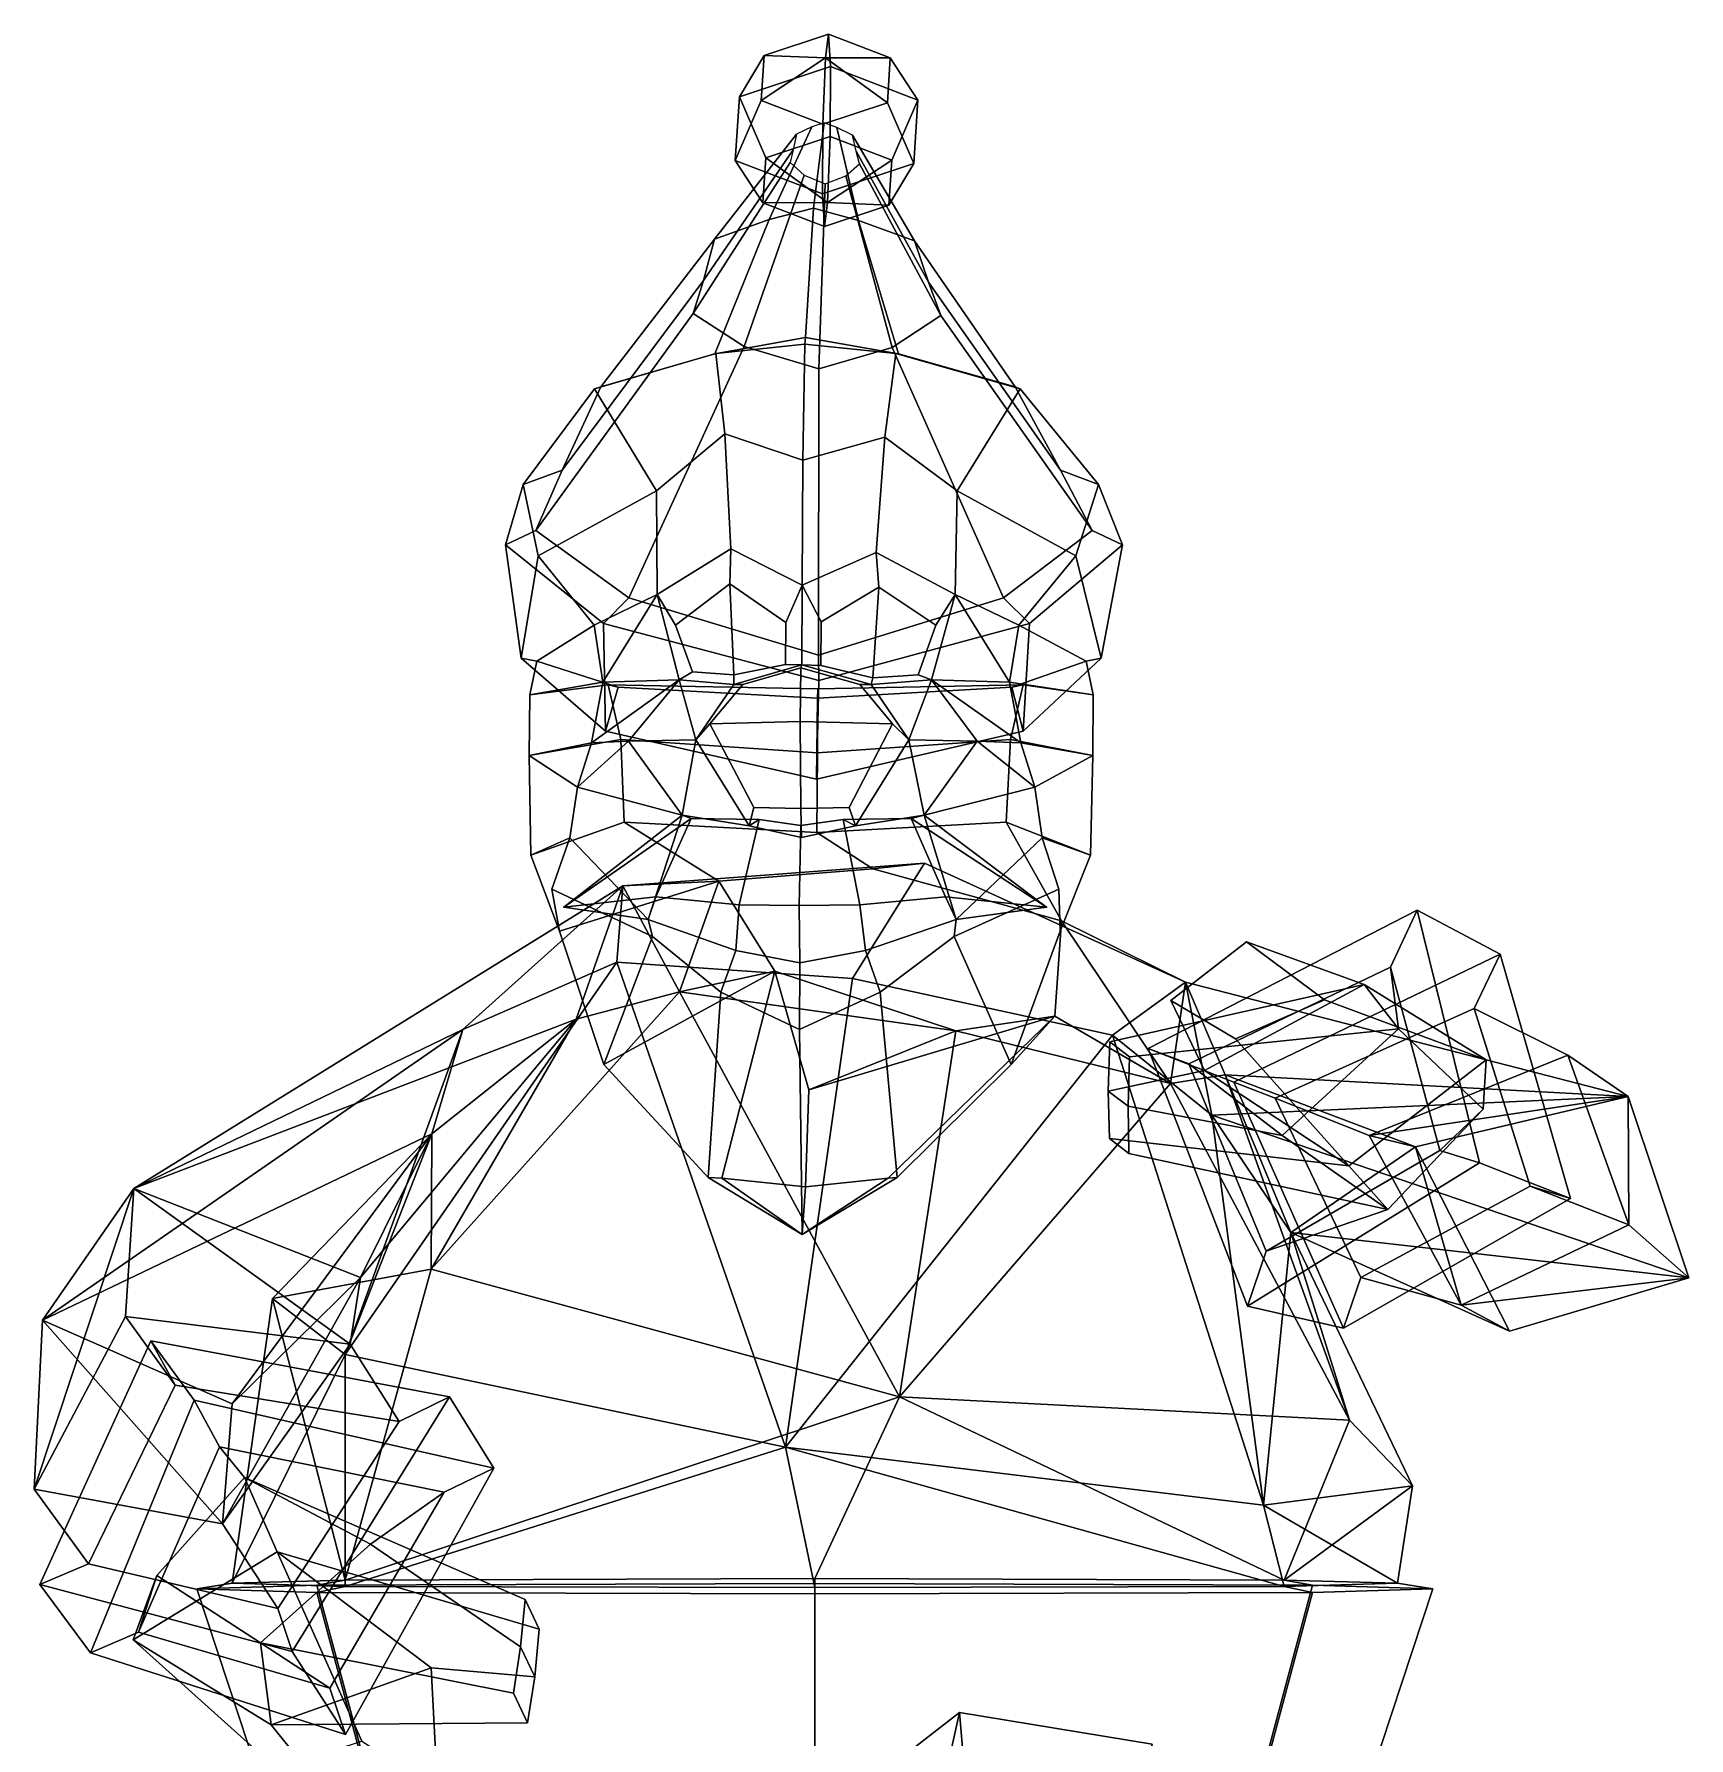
# Model space of a CAD drawing. Extents: x -172 to 184, y -162 to 391.
# Drawn here: x -172.5 to 184, y 24.1 to 391.1 of the extents above; entities that cross this region are included whole.
import ezdxf

# ---------------------------------------------------------------- set-up
doc = ezdxf.new("R2010")
doc.units = 0

msp = doc.modelspace()

# ---------------------------------------------------------------- linework, layer by layer
for p in [(-58.335247, 203.032532, 112.04702), (45.62204, 203.032532, 115.248375)]:
    msp.add_point(p)
for points in [[(-15.201692, 386.546844, -15.909531), (-1.293506, 391.142303, -21.043879), (-0.866494, 384.136475, -35.147404), (-20.535656, 377.637543, -27.886398)], [(-1.987512, 386.017242, -5.807989), (-1.293506, 391.142303, -21.043879), (-15.201692, 386.546844, -15.909531)], [(-1.987512, 386.017242, -5.807989), (11.990477, 386.048309, -14.838602), (-1.293506, 391.142303, -21.043879)], [(11.990477, 386.048309, -14.838602), (17.919868, 376.932526, -26.37188), (-0.866494, 384.136475, -35.147404), (-1.293506, 391.142303, -21.043879)], [(-21.418453, 363.934601, -11.849819), (-15.825922, 376.857422, -4.570001), (-15.201692, 386.546844, -15.909531), (-20.535656, 377.637543, -27.886398)], [(-15.825922, 376.857422, -4.570001), (-1.987512, 386.017242, -5.807989), (-15.201692, 386.546844, -15.909531)], [(-2.541969, 371.763489, 1.635227), (-1.987512, 386.017242, -5.807989), (-15.825922, 376.857422, -4.570001)], [(-2.541969, 371.763489, 1.635227), (11.366246, 376.358917, -3.499073), (-1.987512, 386.017242, -5.807989)], [(11.366246, 376.358917, -3.499073), (11.990477, 386.048309, -14.838602), (-1.987512, 386.017242, -5.807989)], [(17.037071, 363.229584, -10.335301), (17.919868, 376.932526, -26.37188), (11.990477, 386.048309, -14.838602), (11.366246, 376.358917, -3.499073)], [(-14.864798, 364.508179, -34.72258), (-20.535656, 377.637543, -27.886398), (-0.866494, 384.136475, -35.147404), (-0.956611, 369.103668, -39.856926)], [(12.327369, 364.009644, -33.651653), (-0.956611, 369.103668, -39.856926), (-0.866494, 384.136475, -35.147404), (17.919868, 376.932526, -26.37188)], [(-21.418453, 363.934601, -11.849819), (-20.535656, 377.637543, -27.886398), (-14.864798, 364.508179, -34.72258), (-15.489027, 354.818787, -23.383051)], [(-2.632086, 356.730682, -3.074319), (-2.541969, 371.763489, 1.635227), (-15.825922, 376.857422, -4.570001), (-21.418453, 363.934601, -11.849819)], [(-2.632086, 356.730682, -3.074319), (17.037071, 363.229584, -10.335301), (11.366246, 376.358917, -3.499073), (-2.541969, 371.763489, 1.635227)], [(17.037071, 363.229584, -10.335301), (11.703139, 354.320251, -22.312122), (12.327369, 364.009644, -33.651653), (17.919868, 376.932526, -26.37188)], [(-4.937449, 371.132294, -6.592818), (-8.249146, 369.554535, -8.138627), (-25.866745, 346.948212, 35.249649), (-14.085053, 351.165436, 41.037148)], [(-2.25954, 372.039398, -5.661334), (-4.937449, 371.132294, -6.592818), (-14.085053, 351.165436, 41.037148), (-4.547105, 353.605682, 44.506504)], [(-2.25954, 372.039398, -5.661334), (-4.547105, 353.605682, 44.506504), (5.154974, 351.014313, 41.700447), (0.448316, 371.033569, -6.380706)], [(0.448316, 371.033569, -6.380706), (5.154974, 351.014313, 41.700447), (17.217903, 346.609802, 36.734985), (3.811325, 369.333435, -7.663641)], [(-8.249146, 369.554535, -8.138627), (-8.945612, 366.192596, -11.081259), (-28.253939, 338.090271, 24.083611), (-25.866745, 346.948212, 35.249649)], [(-1.51108, 354.849854, -32.41367), (-14.864798, 364.508179, -34.72258), (-0.956611, 369.103668, -39.856926)], [(-1.51108, 354.849854, -32.41367), (-0.956611, 369.103668, -39.856926), (12.327369, 364.009644, -33.651653)], [(3.811325, 369.333435, -7.663641), (17.217903, 346.609802, 36.734985), (20.184347, 337.709778, 25.753513), (4.613476, 365.944031, -10.547252)], [(-8.945612, 366.192596, -11.081259), (-9.589, 363.482208, -13.458123), (-30.471016, 330.947357, 15.066561), (-28.253939, 338.090271, 24.083611)], [(-9.589, 363.482208, -13.458123), (-6.549216, 360.765472, -15.63706), (-19.532213, 323.86203, 6.704023), (-30.471016, 330.947357, 15.066561)], [(-2.632086, 356.730682, -3.074319), (-21.418453, 363.934601, -11.849819), (-15.489027, 354.818787, -23.383051), (-2.205074, 349.724823, -17.177822)], [(-15.489027, 354.818787, -23.383051), (-14.864798, 364.508179, -34.72258), (-1.51108, 354.849854, -32.41367)], [(11.703139, 354.320251, -22.312122), (-1.51108, 354.849854, -32.41367), (12.327369, 364.009644, -33.651653)], [(4.613476, 365.944031, -10.547252), (20.184347, 337.709778, 25.753513), (22.868681, 330.528381, 16.905439), (5.342116, 363.208466, -12.870081)], [(-6.549216, 360.765472, -15.63706), (-2.053706, 358.89035, -17.008617), (-3.418945, 319.02005, 1.371687), (-19.532213, 323.86203, 6.704023)], [(2.385662, 360.601654, -15.285172), (12.386616, 323.611298, 7.804421), (-3.418945, 319.02005, 1.371687), (-2.053706, 358.89035, -17.008617)], [(-2.632086, 356.730682, -3.074319), (-2.205074, 349.724823, -17.177822), (11.703139, 354.320251, -22.312122), (17.037071, 363.229584, -10.335301)], [(5.342116, 363.208466, -12.870081), (22.868681, 330.528381, 16.905439), (12.386616, 323.611298, 7.804421), (2.385662, 360.601654, -15.285172)], [(-6.249163, 325.7659, 97.042686), (-4.547105, 353.605682, 44.506504), (-14.085053, 351.165436, 41.037148), (-25.826654, 322.23465, 89.893723)], [(-2.205074, 349.724823, -17.177822), (-15.489027, 354.818787, -23.383051), (-1.51108, 354.849854, -32.41367)], [(-6.249163, 325.7659, 97.042686), (13.731114, 322.23465, 91.111908), (5.154974, 351.014313, 41.700447), (-4.547105, 353.605682, 44.506504)], [(-2.205074, 349.724823, -17.177822), (-1.51108, 354.849854, -32.41367), (11.703139, 354.320251, -22.312122)], [(-50.340683, 315.155243, 78.266403), (-25.826654, 322.23465, 89.893723), (-14.085053, 351.165436, 41.037148), (-25.866745, 346.948212, 35.249649)], [(38.914146, 315.155243, 81.014999), (17.217903, 346.609802, 36.734985), (5.154974, 351.014313, 41.700447), (13.731114, 322.23465, 91.111908)], [(-58.706055, 297.178589, 56.202927), (-50.340683, 315.155243, 78.266403), (-25.866745, 346.948212, 35.249649), (-28.253939, 338.090271, 24.083611)], [(48.621265, 297.178589, 59.508072), (20.184347, 337.709778, 25.753513), (17.217903, 346.609802, 36.734985), (38.914146, 315.155243, 81.014999)], [(-64.380943, 284.197266, 36.783432), (-58.706055, 297.178589, 56.202927), (-28.253939, 338.090271, 24.083611), (-30.471016, 330.947357, 15.066561)], [(55.480312, 284.197266, 40.47456), (22.868681, 330.528381, 16.905439), (20.184347, 337.709778, 25.753513), (48.621265, 297.178589, 59.508072)], [(-44.309052, 269.697235, 21.368662), (-64.380943, 284.197266, 36.783432), (-30.471016, 330.947357, 15.066561), (-19.532213, 323.86203, 6.704023)], [(36.394939, 269.697235, 23.853941), (12.386616, 323.611298, 7.804421), (22.868681, 330.528381, 16.905439), (55.480312, 284.197266, 40.47456)], [(-3.492574, 257.33075, 7.528304), (-44.309052, 269.697235, 21.368662), (-19.532213, 323.86203, 6.704023), (-3.418945, 319.02005, 1.371687)], [(-6.393442, 324.325684, 101.727821), (-6.249163, 325.7659, 97.042686), (-25.826654, 322.23465, 89.893723), (-25.604355, 322.337372, 95.30201)], [(-6.844266, 299.353363, 116.367294), (-6.393442, 324.325684, 101.727821), (-25.604355, 322.337372, 95.30201), (-23.650318, 305.013336, 108.418022)], [(-6.844266, 299.353363, 116.367294), (10.809879, 304.319794, 109.892891), (13.176455, 322.337372, 96.496262), (-6.393442, 324.325684, 101.727821)], [(-6.393442, 324.325684, 101.727821), (13.176455, 322.337372, 96.496262), (13.731114, 322.23465, 91.111908), (-6.249163, 325.7659, 97.042686)], [(-3.492574, 257.33075, 7.528304), (-3.418945, 319.02005, 1.371687), (12.386616, 323.611298, 7.804421), (36.394939, 269.697235, 23.853941)], [(-23.650318, 305.013336, 108.418022), (-25.604355, 322.337372, 95.30201), (-51.746136, 314.750519, 83.543648), (-38.386452, 292.751892, 101.543953)], [(-25.604355, 322.337372, 95.30201), (-25.826654, 322.23465, 89.893723), (-50.340683, 315.155243, 78.266403), (-51.746136, 314.750519, 83.543648)], [(10.809879, 304.319794, 109.892891), (26.421879, 292.751892, 103.539734), (39.992218, 314.750519, 86.368729), (13.176455, 322.337372, 96.496262)], [(13.176455, 322.337372, 96.496262), (39.992218, 314.750519, 86.368729), (38.914146, 315.155243, 81.014999), (13.731114, 322.23465, 91.111908)], [(-51.746136, 314.750519, 83.543648), (-50.340683, 315.155243, 78.266403), (-58.706055, 297.178589, 56.202927), (-67.094223, 294.140381, 58.981018)], [(-38.386452, 292.751892, 101.543953), (-51.746136, 314.750519, 83.543648), (-67.094223, 294.140381, 58.981018), (-63.905079, 278.756592, 86.902458)], [(26.421879, 292.751892, 103.539734), (51.921448, 278.756592, 90.469337), (56.822594, 294.140381, 62.797035), (39.992218, 314.750519, 86.368729)], [(39.992218, 314.750519, 86.368729), (56.822594, 294.140381, 62.797035), (48.621265, 297.178589, 59.508072), (38.914146, 315.155243, 81.014999)], [(-23.650318, 305.013336, 108.418022), (-38.386452, 292.751892, 101.543953), (-38.249847, 270.410278, 106.617706), (-22.365894, 280.242706, 117.67308)], [(-6.844266, 299.353363, 116.367294), (-23.650318, 305.013336, 108.418022), (-22.365894, 280.242706, 117.67308), (-6.99613, 272.444092, 121.298714)], [(-6.844266, 299.353363, 116.367294), (-6.99613, 272.444092, 121.298714), (8.967546, 279.458923, 118.754547), (10.809879, 304.319794, 109.892891)], [(10.809879, 304.319794, 109.892891), (8.967546, 279.458923, 118.754547), (25.973335, 270.410278, 108.595459), (26.421879, 292.751892, 103.539734)], [(-67.094223, 294.140381, 58.981018), (-58.706055, 297.178589, 56.202927), (-64.380943, 284.197266, 36.783432), (-70.929703, 281.099243, 36.498291)], [(-63.905079, 278.756592, 86.902458), (-67.094223, 294.140381, 58.981018), (-70.929703, 281.099243, 36.498291), (-67.528908, 256.722992, 55.996254)], [(56.822594, 294.140381, 62.797035), (62.034203, 281.099213, 40.592911), (55.480312, 284.197266, 40.47456), (48.621265, 297.178589, 59.508072)], [(51.921448, 278.756592, 90.469337), (57.440113, 256.722961, 59.844673), (62.034203, 281.099213, 40.592911), (56.822594, 294.140381, 62.797035)], [(-51.846821, 263.834229, 90.573517), (-38.249847, 270.410278, 106.617706), (-38.386452, 292.751892, 101.543953), (-63.905079, 278.756592, 86.902458)], [(39.660145, 263.834229, 93.391472), (51.921448, 278.756592, 90.469337), (26.421879, 292.751892, 103.539734), (25.973335, 270.410278, 108.595459)], [(-70.929703, 281.099243, 36.498291), (-64.380943, 284.197266, 36.783432), (-44.309052, 269.697235, 21.368662), (-49.799625, 264.195251, 20.044998)], [(62.034203, 281.099213, 40.592911), (41.956562, 264.195251, 22.870628), (36.394939, 269.697235, 23.853941), (55.480312, 284.197266, 40.47456)], [(-67.528908, 256.722992, 55.996254), (-70.929703, 281.099243, 36.498291), (-49.799625, 264.195251, 20.044998), (-49.37933, 240.979004, 35.484425)], [(-22.619043, 272.687408, 117.484001), (-22.365894, 280.242706, 117.67308), (-38.249847, 270.410278, 106.617706), (-34.262287, 263.816467, 107.756874)], [(-22.619043, 272.687408, 117.484001), (-10.540393, 264.412079, 119.918892), (-6.99613, 272.444092, 121.298714), (-22.365894, 280.242706, 117.67308)], [(9.4884, 271.982666, 118.308281), (8.967546, 279.458923, 118.754547), (-6.99613, 272.444092, 121.298714), (-2.926108, 264.540619, 120.327286)], [(9.4884, 271.982666, 118.308281), (21.762415, 263.804749, 106.974648), (25.973335, 270.410278, 108.595459), (8.967546, 279.458923, 118.754547)], [(57.440113, 256.722961, 59.844673), (40.587051, 240.979004, 38.254936), (41.956562, 264.195251, 22.870628), (62.034203, 281.099213, 40.592911)], [(-63.905079, 278.756592, 86.902458), (-67.528908, 256.722992, 55.996254), (-64.179924, 256.049652, 54.636417), (-51.846821, 263.834229, 90.573517)], [(51.921448, 278.756592, 90.469337), (39.660145, 263.834229, 93.391472), (54.181152, 256.049652, 58.281342), (57.440113, 256.722961, 59.844673)], [(-21.695278, 253.125244, 116.705238), (-22.619043, 272.687408, 117.484001), (-34.262287, 263.816467, 107.756874), (-30.622427, 253.792023, 111.293732)], [(-10.540393, 264.412079, 119.918892), (-22.619043, 272.687408, 117.484001), (-21.695278, 253.125244, 116.705238), (-10.58103, 255.351501, 121.238472)], [(-10.58103, 255.351501, 121.238472), (-7.09657, 255.272125, 124.560257), (-6.99613, 272.444092, 121.298714), (-10.540393, 264.412079, 119.918892)], [(-2.973456, 255.103577, 121.864799), (-2.926108, 264.540619, 120.327286), (-6.99613, 272.444092, 121.298714), (-7.09657, 255.272125, 124.560257)], [(-2.926108, 264.540619, 120.327286), (-2.973456, 255.103577, 121.864799), (8.21017, 252.480713, 117.028595), (9.4884, 271.982666, 118.308281)], [(8.21017, 252.480713, 117.028595), (17.962811, 253.146362, 110.995689), (21.762415, 263.804749, 106.974648), (9.4884, 271.982666, 118.308281)], [(-49.913731, 251.524963, 91.891685), (-38.249847, 270.410278, 106.617706), (-51.846821, 263.834229, 90.573517)], [(-33.492298, 252.006256, 112.302185), (-38.249847, 270.410278, 106.617706), (-49.913731, 251.524963, 91.891685)], [(-49.799625, 264.195251, 20.044998), (-44.309052, 269.697235, 21.368662), (-3.492574, 257.33075, 7.528304), (-3.429218, 251.894104, 5.470922)], [(-30.622427, 253.792023, 111.293732), (-34.262287, 263.816467, 107.756874), (-38.249847, 270.410278, 106.617706), (-33.492298, 252.006256, 112.302185)], [(41.956562, 264.195251, 22.870628), (-3.429218, 251.894104, 5.470922), (-3.492574, 257.33075, 7.528304), (36.394939, 269.697235, 23.853941)], [(17.962811, 253.146362, 110.995689), (20.875027, 252.006256, 113.976425), (25.973335, 270.410278, 108.595459), (21.762415, 263.804749, 106.974648)], [(20.875027, 252.006256, 113.976425), (37.649601, 251.524963, 94.588196), (25.973335, 270.410278, 108.595459)], [(37.649601, 251.524963, 94.588196), (39.660145, 263.834229, 93.391472), (25.973335, 270.410278, 108.595459)], [(-51.846821, 263.834229, 90.573517), (-64.179924, 256.049652, 54.636417), (-65.70507, 248.815704, 55.286755), (-49.913731, 251.524963, 91.891685)], [(-49.37933, 240.979004, 35.484425), (-49.799625, 264.195251, 20.044998), (-3.429218, 251.894104, 5.470922), (-3.878013, 230.610382, 20.044615)], [(40.587051, 240.979004, 38.254936), (-3.878013, 230.610382, 20.044615), (-3.429218, 251.894104, 5.470922), (41.956562, 264.195251, 22.870628)], [(39.660145, 263.834229, 93.391472), (37.649601, 251.524963, 94.588196), (55.663387, 248.815704, 59.024292), (54.181152, 256.049652, 58.281342)], [(-67.528908, 256.722992, 55.996254), (-49.37933, 240.979004, 35.484425), (-46.618092, 250.462341, 29.837914), (-64.179924, 256.049652, 54.636417)], [(-65.70507, 248.815704, 55.286755), (-64.179924, 256.049652, 54.636417), (-46.618092, 250.462341, 29.837914), (-48.808788, 250.930969, 25.8515)], [(-21.695278, 253.125244, 116.705238), (-30.622427, 253.792023, 111.293732), (-33.492298, 252.006256, 112.302185), (-21.733419, 251.056152, 119.012436)], [(-7.428907, 243.056305, 143.746597), (-7.282921, 254.640869, 139.006027), (-19.797255, 251.027283, 135.287094), (-26.920832, 242.537354, 136.712433)], [(-21.695278, 253.125244, 116.705238), (-21.733419, 251.056152, 119.012436), (-7.09657, 255.272125, 124.560257), (-10.58103, 255.351501, 121.238472)], [(-7.282921, 254.640869, 139.006027), (-7.09657, 255.272125, 124.560257), (-21.733419, 251.056152, 119.012436), (-19.797255, 251.027283, 135.287094)], [(-7.428907, 243.056305, 143.746597), (12.458903, 242.537354, 137.925125), (5.436529, 251.027283, 136.064178), (-7.282921, 254.640869, 139.006027)], [(-7.282921, 254.640869, 139.006027), (5.436529, 251.027283, 136.064178), (7.853911, 251.056152, 119.923576), (-7.09657, 255.272125, 124.560257)], [(8.21017, 252.480713, 117.028595), (-2.973456, 255.103577, 121.864799), (-7.09657, 255.272125, 124.560257), (7.853911, 251.056152, 119.923576)], [(57.440113, 256.722961, 59.844673), (54.181152, 256.049652, 58.281342), (38.178486, 250.462341, 32.449223), (40.587051, 240.979004, 38.254936)], [(55.663387, 248.815704, 59.024292), (40.610313, 250.930969, 28.605158), (38.178486, 250.462341, 32.449223), (54.181152, 256.049652, 58.281342)], [(-49.913731, 251.524963, 91.891685), (-65.70507, 248.815704, 55.286755), (-65.815079, 235.753906, 58.151188), (-52.370796, 238.435852, 92.350861)], [(-65.815079, 235.753906, 58.151188), (-65.70507, 248.815704, 55.286755), (-48.808788, 250.930969, 25.8515), (-46.038548, 239.172302, 25.066877)], [(-52.370796, 238.435852, 92.350861), (-33.492298, 252.006256, 112.302185), (-49.913731, 251.524963, 91.891685)], [(-44.436008, 238.83551, 115.838165), (-33.492298, 252.006256, 112.302185), (-52.370796, 238.435852, 92.350861)], [(-49.37933, 240.979004, 35.484425), (-3.878013, 230.610382, 20.044615), (-3.706433, 248.055481, 14.47302), (-46.618092, 250.462341, 29.837914)], [(-48.808788, 250.930969, 25.8515), (-46.618092, 250.462341, 29.837914), (-3.706433, 248.055481, 14.47302), (-3.635889, 250.06781, 12.182361)], [(-46.038548, 239.172302, 25.066877), (-48.808788, 250.930969, 25.8515), (-3.635889, 250.06781, 12.182361), (-3.703079, 236.286987, 14.364846)], [(-44.436008, 238.83551, 115.838165), (-29.904207, 239.147461, 119.309357), (-33.492298, 252.006256, 112.302185)], [(-29.904207, 239.147461, 119.309357), (-21.733419, 251.056152, 119.012436), (-33.492298, 252.006256, 112.302185)], [(-26.920832, 242.537354, 136.712433), (-19.797255, 251.027283, 135.287094), (-21.733419, 251.056152, 119.012436), (-29.904207, 239.147461, 119.309357)], [(40.587051, 240.979004, 38.254936), (38.178486, 250.462341, 32.449223), (-3.706433, 248.055481, 14.47302), (-3.878013, 230.610382, 20.044615)], [(40.610313, 250.930969, 28.605158), (-3.635889, 250.06781, 12.182361), (-3.706433, 248.055481, 14.47302), (38.178486, 250.462341, 32.449223)], [(37.893604, 239.172302, 27.651566), (-3.703079, 236.286987, 14.364846), (-3.635889, 250.06781, 12.182361), (40.610313, 250.930969, 28.605158)], [(12.458903, 242.537354, 137.925125), (15.990948, 239.147461, 120.722694), (7.853911, 251.056152, 119.923576), (5.436529, 251.027283, 136.064178)], [(8.21017, 252.480713, 117.028595), (7.853911, 251.056152, 119.923576), (20.875027, 252.006256, 113.976425), (17.962811, 253.146362, 110.995689)], [(15.990948, 239.147461, 120.722694), (20.875027, 252.006256, 113.976425), (7.853911, 251.056152, 119.923576)], [(30.708799, 238.83551, 118.152252), (20.875027, 252.006256, 113.976425), (15.990948, 239.147461, 120.722694)], [(30.708799, 238.83551, 118.152252), (40.073769, 238.435852, 95.197693), (20.875027, 252.006256, 113.976425)], [(40.073769, 238.435852, 95.197693), (37.649601, 251.524963, 94.588196), (20.875027, 252.006256, 113.976425)], [(37.649601, 251.524963, 94.588196), (40.073769, 238.435852, 95.197693), (55.596931, 235.753906, 61.890068), (55.663387, 248.815704, 59.024292)], [(55.596931, 235.753906, 61.890068), (37.893604, 239.172302, 27.651566), (40.610313, 250.930969, 28.605158), (55.663387, 248.815704, 59.024292)], [(-17.380919, 224.560608, 133.104156), (-26.920832, 242.537354, 136.712433), (-29.904207, 239.147461, 119.309357), (-18.439955, 220.572876, 120.387123)], [(-7.272515, 224.313568, 138.668076), (-7.428907, 243.056305, 143.746597), (-26.920832, 242.537354, 136.712433), (-17.380919, 224.560608, 133.104156)], [(-7.272515, 224.313568, 138.668076), (3.159093, 224.560608, 133.736679), (12.458903, 242.537354, 137.925125), (-7.428907, 243.056305, 143.746597)], [(3.159093, 224.560608, 133.736679), (4.4821, 220.572876, 121.09301), (15.990948, 239.147461, 120.722694), (12.458903, 242.537354, 137.925125)], [(-65.455536, 214.300476, 60.652321), (-65.815079, 235.753906, 58.151188), (-46.038548, 239.172302, 25.066877), (-45.364658, 221.361633, 28.937714)], [(-55.433643, 228.896393, 92.198914), (-44.436008, 238.83551, 115.838165), (-52.370796, 238.435852, 92.350861)], [(-32.874485, 222.880707, 113.90757), (-44.436008, 238.83551, 115.838165), (-55.433643, 228.896393, 92.198914)], [(-45.364658, 221.361633, 28.937714), (-46.038548, 239.172302, 25.066877), (-3.703079, 236.286987, 14.364846), (-3.867253, 219.182617, 19.695963)], [(-32.874485, 222.880707, 113.90757), (-29.904207, 239.147461, 119.309357), (-44.436008, 238.83551, 115.838165)], [(-18.439955, 220.572876, 120.387123), (-29.904207, 239.147461, 119.309357), (-32.874485, 222.880707, 113.90757)], [(36.982811, 221.361633, 31.4736), (-3.867253, 219.182617, 19.695963), (-3.703079, 236.286987, 14.364846), (37.893604, 239.172302, 27.651566)], [(4.4821, 220.572876, 121.09301), (19.287977, 222.880707, 115.513908), (15.990948, 239.147461, 120.722694)], [(19.287977, 222.880707, 115.513908), (30.708799, 238.83551, 118.152252), (15.990948, 239.147461, 120.722694)], [(19.287977, 222.880707, 115.513908), (43.14016, 228.896393, 95.234489), (30.708799, 238.83551, 118.152252)], [(43.14016, 228.896393, 95.234489), (40.073769, 238.435852, 95.197693), (30.708799, 238.83551, 118.152252)], [(55.084179, 214.300476, 64.364334), (36.982811, 221.361633, 31.4736), (37.893604, 239.172302, 27.651566), (55.596931, 235.753906, 61.890068)], [(-52.370796, 238.435852, 92.350861), (-65.815079, 235.753906, 58.151188), (-55.433643, 228.896393, 92.198914)], [(-57.061726, 217.990814, 92.89962), (-55.433643, 228.896393, 92.198914), (-65.815079, 235.753906, 58.151188), (-65.455536, 214.300476, 60.652321)], [(40.073769, 238.435852, 95.197693), (43.14016, 228.896393, 95.234489), (55.596931, 235.753906, 61.890068)], [(44.722042, 217.990814, 96.03405), (55.084179, 214.300476, 64.364334), (55.596931, 235.753906, 61.890068), (43.14016, 228.896393, 95.234489)], [(-57.061726, 217.990814, 92.89962), (-40.209835, 200.416229, 121.18055), (-32.874485, 222.880707, 113.90757), (-55.433643, 228.896393, 92.198914)], [(44.722042, 217.990814, 96.03405), (43.14016, 228.896393, 95.234489), (19.287977, 222.880707, 115.513908), (26.161907, 200.416229, 123.224464)], [(-7.272515, 224.313568, 138.668076), (-17.380919, 224.560608, 133.104156), (-18.439955, 220.572876, 120.387123), (-7.165372, 218.099121, 126.794449)], [(-7.272515, 224.313568, 138.668076), (-7.165372, 218.099121, 126.794449), (4.4821, 220.572876, 121.09301), (3.159093, 224.560608, 133.736679)], [(-59.283062, 197.926666, 65.817627), (-65.455536, 214.300476, 60.652321), (-45.364658, 221.361633, 28.937714), (-24.940741, 208.661774, 39.098625)], [(-30.942045, 222.194733, 128.029129), (-32.874485, 222.880707, 113.90757), (-58.335247, 203.032532, 112.04702)], [(-58.335247, 203.032532, 112.04702), (-32.874485, 222.880707, 113.90757), (-40.209835, 200.416229, 121.18055)], [(-38.516758, 205.294678, 131.080414), (-30.942045, 222.194733, 128.029129), (-58.335247, 203.032532, 112.04702)], [(-24.940741, 208.661774, 39.098625), (-45.364658, 221.361633, 28.937714), (-3.867253, 219.182617, 19.695963), (8.245987, 211.308411, 12.155088)], [(-16.255663, 221.938965, 128.612137), (-30.942045, 222.194733, 128.029129), (-38.516758, 205.294678, 131.080414), (-20.581722, 203.559998, 140.407242)], [(-30.942045, 222.194733, 128.029129), (-16.255663, 221.938965, 128.612137), (-18.439955, 220.572876, 120.387123), (-32.874485, 222.880707, 113.90757)], [(-20.581722, 203.559998, 140.407242), (-7.618235, 203.392578, 141.500214), (-7.31667, 220.670715, 131.70755), (-16.255663, 221.938965, 128.612137)], [(-7.31667, 220.670715, 131.70755), (-7.165372, 218.099121, 126.794449), (-18.439955, 220.572876, 120.387123), (-16.255663, 221.938965, 128.612137)], [(5.387939, 203.559998, 141.206985), (1.79585, 221.938965, 129.16803), (-7.31667, 220.670715, 131.70755), (-7.618235, 203.392578, 141.500214)], [(-7.31667, 220.670715, 131.70755), (1.79585, 221.938965, 129.16803), (4.4821, 220.572876, 121.09301), (-7.165372, 218.099121, 126.794449)], [(48.888596, 200.148285, 33.945522), (8.245987, 211.308411, 12.155088), (-3.867253, 219.182617, 19.695963), (36.982811, 221.361633, 31.4736)], [(16.490278, 222.194733, 129.489807), (19.287977, 222.880707, 115.513908), (4.4821, 220.572876, 121.09301), (1.79585, 221.938965, 129.16803)], [(1.79585, 221.938965, 129.16803), (5.387939, 203.559998, 141.206985), (23.862885, 205.294678, 133.001389), (16.490278, 222.194733, 129.489807)], [(16.490278, 222.194733, 129.489807), (45.62204, 203.032532, 115.248375), (19.287977, 222.880707, 115.513908)], [(23.862885, 205.294678, 133.001389), (45.62204, 203.032532, 115.248375), (16.490278, 222.194733, 129.489807)], [(45.62204, 203.032532, 115.248375), (26.161907, 200.416229, 123.224464), (19.287977, 222.880707, 115.513908)], [(48.60556, 197.926666, 69.140053), (48.888596, 200.148285, 33.945522), (36.982811, 221.361633, 31.4736), (55.084179, 214.300476, 64.364334)], [(-59.283062, 197.926666, 65.817627), (-60.898773, 206.914093, 96.538376), (-57.061726, 217.990814, 92.89962), (-65.455536, 214.300476, 60.652321)], [(-57.061726, 217.990814, 92.89962), (-60.898773, 206.914093, 96.538376), (-39.255192, 196.727295, 112.375542), (-40.209835, 200.416229, 121.18055)], [(44.722042, 217.990814, 96.03405), (26.161907, 200.416229, 123.224464), (25.750858, 196.727295, 114.377396), (48.327923, 206.914093, 99.902008)], [(48.60556, 197.926666, 69.140053), (55.084179, 214.300476, 64.364334), (44.722042, 217.990814, 96.03405), (48.327923, 206.914093, 99.902008)], [(19.33799, 212.519531, 2.20102), (3.859132, 187.666931, -42.414612), (-46.922688, 191.216187, -26.100821), (-45.623329, 207.645386, 8.194026)], [(19.33799, 212.519531, 2.20102), (-45.623329, 207.645386, 8.194026), (-24.940741, 208.661774, 39.098625), (8.245987, 211.308411, 12.155088)], [(19.33799, 212.519531, 2.20102), (75.597282, 186.911377, -6.640594), (59.86393, 175.499634, -37.196838), (3.859132, 187.666931, -42.414612)], [(8.245987, 211.308411, 12.155088), (48.888596, 200.148285, 33.945522), (75.597282, 186.911377, -6.640594), (19.33799, 212.519531, 2.20102)], [(-55.702557, 178.950958, 52.430538), (-45.623329, 207.645386, 8.194026), (-150.979874, 142.477875, 55.467503)], [(-80.088463, 176.711853, -21.314228), (-150.979874, 142.477875, 55.467503), (-45.623329, 207.645386, 8.194026)], [(-80.088463, 176.711853, -21.314228), (-45.623329, 207.645386, 8.194026), (-46.922688, 191.216187, -26.100821)], [(-39.255192, 196.727295, 112.375542), (-60.898773, 206.914093, 96.538376), (-59.283062, 197.926666, 65.817627), (-49.749168, 169.156921, 83.643669)], [(-49.749168, 169.156921, 83.643669), (-59.283062, 197.926666, 65.817627), (-24.940741, 208.661774, 39.098625), (-12.862816, 189.258667, 71.873299)], [(-55.702557, 178.950958, 52.430538), (-33.41412, 184.812439, 70.774544), (-45.623329, 207.645386, 8.194026)], [(-45.623329, 207.645386, 8.194026), (-33.41412, 184.812439, 70.774544), (-24.940741, 208.661774, 39.098625)], [(-33.41412, 184.812439, 70.774544), (-12.862816, 189.258667, 71.873299), (-24.940741, 208.661774, 39.098625)], [(25.750858, 196.727295, 114.377396), (37.99287, 169.156921, 86.34568), (48.60556, 197.926666, 69.140053), (48.327923, 206.914093, 99.902008)], [(-40.209835, 200.416229, 121.18055), (-38.516758, 205.294678, 131.080414), (-58.335247, 203.032532, 112.04702)], [(-20.581722, 203.559998, 140.407242), (-38.516758, 205.294678, 131.080414), (-40.209835, 200.416229, 121.18055), (-21.293375, 193.755249, 130.975494)], [(-7.618235, 203.392578, 141.500214), (-20.581722, 203.559998, 140.407242), (-21.293375, 193.755249, 130.975494), (-7.48035, 191.078857, 137.022675)], [(-7.618235, 203.392578, 141.500214), (-7.48035, 191.078857, 137.022675), (6.678592, 193.755249, 131.836899), (5.387939, 203.559998, 141.206985)], [(5.387939, 203.559998, 141.206985), (6.678592, 193.755249, 131.836899), (26.161907, 200.416229, 123.224464), (23.862885, 205.294678, 133.001389)], [(26.161907, 200.416229, 123.224464), (45.62204, 203.032532, 115.248375), (23.862885, 205.294678, 133.001389)], [(85.979874, 165.346741, 69.053711), (67.520714, 172.62146, 95.579155), (125.526268, 202.454651, 128.303024), (143.390762, 192.9198, 103.016457)], [(67.520714, 172.62146, 95.579155), (76.278793, 169.294373, 102.976974), (119.714523, 190.162262, 127.660812), (125.526268, 202.454651, 128.303024)], [(138.929901, 148.015411, 155.155609), (125.526268, 202.454651, 128.303024), (119.714523, 190.162262, 127.660812), (130.376663, 150.653442, 148.110657)], [(138.929901, 148.015411, 155.155609), (158.555786, 140.338654, 129.603561), (143.390762, 192.9198, 103.016457), (125.526268, 202.454651, 128.303024)], [(-24.551851, 184.72345, 133.400345), (-21.293375, 193.755249, 130.975494), (-40.209835, 200.416229, 121.18055), (-39.255192, 196.727295, 112.375542)], [(9.781688, 184.72345, 134.457642), (25.750858, 196.727295, 114.377396), (26.161907, 200.416229, 123.224464), (6.678592, 193.755249, 131.836899)], [(37.99287, 169.156921, 86.34568), (47.439636, 179.560425, 66.003075), (48.888596, 200.148285, 33.945522), (48.60556, 197.926666, 69.140053)], [(72.326042, 165.054474, 56.82526), (48.888596, 200.148285, 33.945522), (47.439636, 179.560425, 66.003075)], [(75.597282, 186.911377, -6.640594), (48.888596, 200.148285, 33.945522), (72.326042, 165.054474, 56.82526)], [(-27.24642, 144.852783, 117.421532), (-24.551851, 184.72345, 133.400345), (-39.255192, 196.727295, 112.375542), (-49.749168, 169.156921, 83.643669)], [(13.454353, 144.852783, 118.674911), (37.99287, 169.156921, 86.34568), (25.750858, 196.727295, 114.377396), (9.781688, 184.72345, 134.457642)], [(86.37542, 174.711548, 211.247116), (105.513283, 183.073059, 203.111694), (88.73394, 195.62323, 203.275787), (72.431549, 182.977142, 202.041245)], [(72.431549, 182.977142, 202.041245), (88.73394, 195.62323, 203.275787), (114.071762, 186.407257, 143.589127), (79.678398, 167.878357, 152.98674)], [(105.513283, 183.073059, 203.111694), (140.338135, 170.181488, 160.135864), (114.071762, 186.407257, 143.589127), (88.73394, 195.62323, 203.275787)], [(-105.456291, 106.72094, -38.259312), (-46.922688, 191.216187, -26.100821), (-10.614954, 86.711357, -83.524948)], [(-105.456291, 106.72094, -38.259312), (-80.088463, 176.711853, -21.314228), (-46.922688, 191.216187, -26.100821)], [(-10.614954, 86.711357, -83.524948), (-46.922688, 191.216187, -26.100821), (3.859132, 187.666931, -42.414612)], [(-7.59421, 176.722595, 140.720032), (-7.48035, 191.078857, 137.022675), (-21.293375, 193.755249, 130.975494), (-24.551851, 184.72345, 133.400345)], [(-7.59421, 176.722595, 140.720032), (9.781688, 184.72345, 134.457642), (6.678592, 193.755249, 131.836899), (-7.48035, 191.078857, 137.022675)], [(85.979874, 165.346741, 69.053711), (143.390762, 192.9198, 103.016457), (137.783615, 181.20816, 102.353287), (94.877968, 161.923706, 76.582397)], [(158.555786, 140.338654, 129.603561), (149.859711, 142.97821, 122.453491), (137.783615, 181.20816, 102.353287), (143.390762, 192.9198, 103.016457)], [(-27.24642, 144.852783, 117.421532), (-49.749168, 169.156921, 83.643669), (-12.862816, 189.258667, 71.873299), (-24.338562, 144.711639, 101.582413)], [(26.107206, 176.462769, 73.115219), (-12.862816, 189.258667, 71.873299), (-33.41412, 184.812439, 70.774544)], [(-24.338562, 144.711639, 101.582413), (-12.862816, 189.258667, 71.873299), (-5.575662, 163.728455, 75.172043), (-6.276554, 142.854889, 97.931976)], [(-5.575662, 163.728455, 75.172043), (-12.862816, 189.258667, 71.873299), (26.107206, 176.462769, 73.115219)], [(-10.614954, 86.711357, -83.524948), (3.859132, 187.666931, -42.414612), (59.86393, 175.499634, -37.196838)], [(96.430397, 153.891541, 113.214355), (121.486771, 176.877625, 114.456406), (119.714523, 190.162262, 127.660812), (76.278793, 169.294373, 102.976974)], [(139.744278, 159.584167, 128.188797), (130.376663, 150.653442, 148.110657), (119.714523, 190.162262, 127.660812), (121.486771, 176.877625, 114.456406)], [(13.969175, 97.600166, 132.619125), (-33.41412, 184.812439, 70.774544), (-86.962959, 125.061745, 113.354599)], [(-86.962959, 125.061745, 113.354599), (-33.41412, 184.812439, 70.774544), (-55.702557, 178.950958, 52.430538)], [(13.969175, 97.600166, 132.619125), (26.107206, 176.462769, 73.115219), (-33.41412, 184.812439, 70.774544)], [(-7.015848, 132.522461, 121.938965), (-7.59421, 176.722595, 140.720032), (-24.551851, 184.72345, 133.400345), (-27.24642, 144.852783, 117.421532)], [(-7.015848, 132.522461, 121.938965), (13.454353, 144.852783, 118.674911), (9.781688, 184.72345, 134.457642), (-7.59421, 176.722595, 140.720032)], [(58.89727, 163.40802, 146.814835), (79.678398, 167.878357, 152.98674), (114.071762, 186.407257, 143.589127), (59.286919, 174.049164, 142.829849)], [(59.286919, 174.049164, 142.829849), (114.071762, 186.407257, 143.589127), (121.486771, 176.877625, 114.456406), (63.488823, 170.82486, 131.788391)], [(81.271317, 158.263855, -31.473507), (59.86393, 175.499634, -37.196838), (75.597282, 186.911377, -6.640594)], [(84.16198, 166.954102, 45.887794), (75.597282, 186.911377, -6.640594), (72.326042, 165.054474, 56.82526)], [(84.16198, 166.954102, 45.887794), (170.940811, 162.300812, 23.598312), (75.597282, 186.911377, -6.640594)], [(81.271317, 158.263855, -31.473507), (75.597282, 186.911377, -6.640594), (170.940811, 162.300812, 23.598312)], [(140.338135, 170.181488, 160.135864), (139.744278, 159.584167, 128.188797), (121.486771, 176.877625, 114.456406), (114.071762, 186.407257, 143.589127)], [(86.37542, 174.711548, 211.247116), (72.431549, 182.977142, 202.041245), (79.678398, 167.878357, 152.98674), (110.751663, 147.335358, 157.251709)], [(86.37542, 174.711548, 211.247116), (110.751663, 147.335358, 157.251709), (140.338135, 170.181488, 160.135864), (105.513283, 183.073059, 203.111694)], [(157.972549, 171.203522, 74.076775), (115.161896, 153.885345, 47.796917), (94.877968, 161.923706, 76.582397), (137.783615, 181.20816, 102.353287)], [(149.859711, 142.97821, 122.453491), (171.10759, 134.607666, 94.472221), (157.972549, 171.203522, 74.076775), (137.783615, 181.20816, 102.353287)], [(-80.088463, 176.711853, -21.314228), (-170.674271, 114.134789, 29.308651), (-150.979874, 142.477875, 55.467503)], [(-86.756035, 154.249634, 17.171743), (-170.674271, 114.134789, 29.308651), (-80.088463, 176.711853, -21.314228)], [(-55.702557, 178.950958, 52.430538), (-150.979874, 142.477875, 55.467503), (-102.126099, 123.284065, 58.015362)], [(-105.456291, 106.72094, -38.259312), (-86.756035, 154.249634, 17.171743), (-80.088463, 176.711853, -21.314228)], [(-86.756035, 154.249634, 17.171743), (-55.702557, 178.950958, 52.430538), (-102.126099, 123.284065, 58.015362)], [(-86.962959, 125.061745, 113.354599), (-55.702557, 178.950958, 52.430538), (-86.756035, 154.249634, 17.171743)], [(11.526612, 144.711639, 102.686882), (-6.276554, 142.854889, 97.931976), (-5.575662, 163.728455, 75.172043), (47.439636, 179.560425, 66.003075)], [(-5.575662, 163.728455, 75.172043), (26.107206, 176.462769, 73.115219), (47.439636, 179.560425, 66.003075)], [(13.454353, 144.852783, 118.674911), (11.526612, 144.711639, 102.686882), (47.439636, 179.560425, 66.003075), (37.99287, 169.156921, 86.34568)], [(13.969175, 97.600166, 132.619125), (72.326042, 165.054474, 56.82526), (26.107206, 176.462769, 73.115219)], [(26.107206, 176.462769, 73.115219), (72.326042, 165.054474, 56.82526), (47.439636, 179.560425, 66.003075)], [(63.215614, 160.193542, 135.79567), (63.488823, 170.82486, 131.788391), (121.486771, 176.877625, 114.456406), (96.430397, 153.891541, 113.214355)], [(92.393143, 74.21833, -61.206417), (-10.614954, 86.711357, -83.524948), (59.86393, 175.499634, -37.196838)], [(58.89727, 163.40802, 146.814835), (59.286919, 174.049164, 142.829849), (63.488823, 170.82486, 131.788391), (63.215614, 160.193542, 135.79567)], [(92.393143, 74.21833, -61.206417), (59.86393, 175.499634, -37.196838), (81.271317, 158.263855, -31.473507)], [(109.600098, 112.390907, 101.947853), (88.93676, 117.136086, 128.74646), (67.520714, 172.62146, 95.579155), (85.979874, 165.346741, 69.053711)], [(88.93676, 117.136086, 128.74646), (92.974983, 128.940918, 128.232346), (76.278793, 169.294373, 102.976974), (67.520714, 172.62146, 95.579155)], [(119.202988, 137.909729, 128.380173), (96.430397, 153.891541, 113.214355), (76.278793, 169.294373, 102.976974), (92.974983, 128.940918, 128.232346)], [(110.751663, 147.335358, 157.251709), (119.202988, 137.909729, 128.380173), (139.744278, 159.584167, 128.188797), (140.338135, 170.181488, 160.135864)], [(115.161896, 153.885345, 47.796917), (157.972549, 171.203522, 74.076775), (170.940811, 162.300812, 23.598312)], [(171.10759, 134.607666, 94.472221), (170.940811, 162.300812, 23.598312), (157.972549, 171.203522, 74.076775)], [(59.179977, 153.234833, 150.943909), (110.751663, 147.335358, 157.251709), (79.678398, 167.878357, 152.98674), (58.89727, 163.40802, 146.814835)], [(110.886467, 92.559151, 90.407494), (84.16198, 166.954102, 45.887794), (72.326042, 165.054474, 56.82526)], [(110.886467, 92.559151, 90.407494), (98.31057, 132.982971, 6.646193), (84.16198, 166.954102, 45.887794)], [(98.31057, 132.982971, 6.646193), (125.119316, 151.424988, 45.783451), (84.16198, 166.954102, 45.887794)], [(84.16198, 166.954102, 45.887794), (125.119316, 151.424988, 45.783451), (170.940811, 162.300812, 23.598312)], [(109.600098, 112.390907, 101.947853), (85.979874, 165.346741, 69.053711), (94.877968, 161.923706, 76.582397), (113.328011, 123.323906, 101.462883)], [(13.969175, 97.600166, 132.619125), (110.886467, 92.559151, 90.407494), (72.326042, 165.054474, 56.82526)], [(59.179977, 153.234833, 150.943909), (58.89727, 163.40802, 146.814835), (63.215614, 160.193542, 135.79567), (63.404903, 150.001984, 139.872147)], [(81.271317, 158.263855, -31.473507), (170.940811, 162.300812, 23.598312), (184.040359, 123.23835, 11.397387)], [(115.161896, 153.885345, 47.796917), (134.938675, 117.35984, 73.039368), (113.328011, 123.323906, 101.462883), (94.877968, 161.923706, 76.582397)], [(115.161896, 153.885345, 47.796917), (170.940811, 162.300812, 23.598312), (125.119316, 151.424988, 45.783451)], [(171.10759, 134.607666, 94.472221), (184.040359, 123.23835, 11.397387), (170.940811, 162.300812, 23.598312)], [(63.404903, 150.001984, 139.872147), (63.215614, 160.193542, 135.79567), (96.430397, 153.891541, 113.214355), (119.202988, 137.909729, 128.380173)], [(92.393143, 74.21833, -61.206417), (81.271317, 158.263855, -31.473507), (98.31057, 132.982971, 6.646193)], [(98.31057, 132.982971, 6.646193), (81.271317, 158.263855, -31.473507), (184.040359, 123.23835, 11.397387)], [(119.202988, 137.909729, 128.380173), (92.974983, 128.940918, 128.232346), (130.376663, 150.653442, 148.110657), (139.744278, 159.584167, 128.188797)], [(-129.791092, 96.061592, 30.040173), (-170.674271, 114.134789, 29.308651), (-86.756035, 154.249634, 17.171743)], [(-129.791092, 96.061592, 30.040173), (-86.756035, 154.249634, 17.171743), (-102.126099, 123.284065, 58.015362)], [(-86.962959, 125.061745, 113.354599), (-86.756035, 154.249634, 17.171743), (-121.088943, 118.78463, 31.846735)], [(-121.088943, 118.78463, 31.846735), (-86.756035, 154.249634, 17.171743), (-105.456291, 106.72094, -38.259312)], [(59.179977, 153.234833, 150.943909), (63.404903, 150.001984, 139.872147), (119.202988, 137.909729, 128.380173), (110.751663, 147.335358, 157.251709)], [(88.93676, 117.136086, 128.74646), (138.929901, 148.015411, 155.155609), (130.376663, 150.653442, 148.110657), (92.974983, 128.940918, 128.232346)], [(145.39534, 111.715523, 29.781433), (125.119316, 151.424988, 45.783451), (98.31057, 132.982971, 6.646193)], [(134.938675, 117.35984, 73.039368), (115.161896, 153.885345, 47.796917), (125.119316, 151.424988, 45.783451)], [(134.938675, 117.35984, 73.039368), (125.119316, 151.424988, 45.783451), (145.39534, 111.715523, 29.781433)], [(109.600098, 112.390907, 101.947853), (158.555786, 140.338654, 129.603561), (138.929901, 148.015411, 155.155609), (88.93676, 117.136086, 128.74646)], [(-7.015848, 132.522461, 121.938965), (-27.24642, 144.852783, 117.421532), (-24.338562, 144.711639, 101.582413)], [(-7.015848, 132.522461, 121.938965), (-24.338562, 144.711639, 101.582413), (-6.276554, 142.854889, 97.931976)], [(-7.015848, 132.522461, 121.938965), (11.526612, 144.711639, 102.686882), (13.454353, 144.852783, 118.674911)], [(-7.015848, 132.522461, 121.938965), (-6.276554, 142.854889, 97.931976), (11.526612, 144.711639, 102.686882)], [(-172.477722, 77.724876, 87.769722), (-152.795593, 114.881203, 100.410217), (-150.979874, 142.477875, 55.467503)], [(-172.477722, 77.724876, 87.769722), (-150.979874, 142.477875, 55.467503), (-170.674271, 114.134789, 29.308651)], [(-104.388969, 108.914299, 79.32708), (-150.979874, 142.477875, 55.467503), (-152.795593, 114.881203, 100.410217)], [(-104.388969, 108.914299, 79.32708), (-102.126099, 123.284065, 58.015362), (-150.979874, 142.477875, 55.467503)], [(109.600098, 112.390907, 101.947853), (113.328011, 123.323906, 101.462883), (149.859711, 142.97821, 122.453491), (158.555786, 140.338654, 129.603561)], [(134.938675, 117.35984, 73.039368), (171.10759, 134.607666, 94.472221), (149.859711, 142.97821, 122.453491), (113.328011, 123.323906, 101.462883)], [(124.453636, 78.447014, 3.368052), (92.393143, 74.21833, -61.206417), (98.31057, 132.982971, 6.646193)], [(110.886467, 92.559151, 90.407494), (124.453636, 78.447014, 3.368052), (98.31057, 132.982971, 6.646193)], [(145.39534, 111.715523, 29.781433), (98.31057, 132.982971, 6.646193), (184.040359, 123.23835, 11.397387)], [(134.938675, 117.35984, 73.039368), (184.040359, 123.23835, 11.397387), (171.10759, 134.607666, 94.472221)], [(-105.424911, 58.101295, 90.196609), (-86.962959, 125.061745, 113.354599), (-121.088943, 118.78463, 31.846735)], [(-105.424911, 58.101295, 90.196609), (13.969175, 97.600166, 132.619125), (-86.962959, 125.061745, 113.354599)], [(-131.882538, 70.249687, 68.764473), (-129.791092, 96.061592, 30.040173), (-102.126099, 123.284065, 58.015362)], [(-131.882538, 70.249687, 68.764473), (-102.126099, 123.284065, 58.015362), (-104.388969, 108.914299, 79.32708)], [(134.938675, 117.35984, 73.039368), (145.39534, 111.715523, 29.781433), (184.040359, 123.23835, 11.397387)], [(-105.424911, 58.101295, 90.196609), (-121.088943, 118.78463, 31.846735), (-129.814743, 57.422081, 15.238421)], [(-129.814743, 57.422081, 15.238421), (-121.088943, 118.78463, 31.846735), (-105.456291, 106.72094, -38.259312)], [(-160.729645, 61.647102, 117.902397), (-142.105911, 100.072685, 131.614151), (-152.795593, 114.881203, 100.410217), (-172.477722, 77.724876, 87.769722)], [(-131.882538, 70.249687, 68.764473), (-172.477722, 77.724876, 87.769722), (-170.674271, 114.134789, 29.308651)], [(-131.882538, 70.249687, 68.764473), (-170.674271, 114.134789, 29.308651), (-129.791092, 96.061592, 30.040173)], [(-152.795593, 114.881203, 100.410217), (-142.105911, 100.072685, 131.614151), (-93.814049, 92.299141, 109.605217), (-104.388969, 108.914299, 79.32708)], [(-160.331421, 42.424004, 146.963974), (-137.96431, 96.87722, 166.936661), (-147.35762, 109.639137, 138.681351), (-171.272064, 57.131142, 119.377426)], [(-171.272064, 57.131142, 119.377426), (-147.35762, 109.639137, 138.681351), (-142.105911, 100.072685, 131.614151), (-160.729645, 61.647102, 117.902397)], [(-82.943481, 97.59182, 108.425148), (-147.35762, 109.639137, 138.681351), (-137.96431, 96.87722, 166.936661), (-73.422798, 82.23423, 136.187759)], [(-82.943481, 97.59182, 108.425148), (-93.814049, 92.299141, 109.605217), (-142.105911, 100.072685, 131.614151), (-147.35762, 109.639137, 138.681351)], [(-104.388969, 108.914299, 79.32708), (-93.814049, 92.299141, 109.605217), (-119.984688, 52.019234, 97.688133), (-131.882538, 70.249687, 68.764473)], [(-129.814743, 57.422081, 15.238421), (-105.456291, 106.72094, -38.259312), (-105.424911, 56.705132, -63.884129)], [(-105.424911, 56.705132, -63.884129), (-105.456291, 106.72094, -38.259312), (-10.614954, 86.711357, -83.524948)], [(-160.331421, 42.424004, 146.963974), (-149.957336, 46.904716, 145.532227), (-132.538651, 86.819008, 159.541656), (-137.96431, 96.87722, 166.936661)], [(-73.422798, 82.23423, 136.187759), (-137.96431, 96.87722, 166.936661), (-132.538651, 86.819008, 159.541656), (-84.11747, 77.063988, 137.368423)], [(-116.855721, 42.731895, 91.554794), (-119.984688, 52.019234, 97.688133), (-93.814049, 92.299141, 109.605217), (-82.943481, 97.59182, 108.425148)], [(-116.855721, 42.731895, 91.554794), (-82.943481, 97.59182, 108.425148), (-73.422798, 82.23423, 136.187759), (-105.385422, 24.824791, 118.302185)], [(-105.424911, 58.101295, 90.196609), (-4.27714, 58.42762, 120.247238), (13.969175, 97.600166, 132.619125)], [(96.870628, 58.101295, 90.196609), (13.969175, 97.600166, 132.619125), (-4.27714, 58.42762, 120.247238)], [(96.870628, 58.101295, 90.196609), (110.886467, 92.559151, 90.407494), (13.969175, 97.600166, 132.619125)], [(96.870628, 58.101295, 90.196609), (124.453636, 78.447014, 3.368052), (110.886467, 92.559151, 90.407494)], [(-146.062805, 59.104286, 141.587479), (-127.174362, 80.211708, 146.612411), (-132.538651, 86.819008, 159.541656), (-149.957336, 46.904716, 145.532227)], [(-99.996658, 65.839867, 131.043259), (-84.11747, 77.063988, 137.368423), (-132.538651, 86.819008, 159.541656), (-127.174362, 80.211708, 146.612411)], [(-105.424911, 56.705132, -63.884129), (-10.614954, 86.711357, -83.524948), (-4.291454, 56.539345, -93.9422)], [(96.870628, 56.705132, -63.884129), (-4.291454, 56.539345, -93.9422), (-10.614954, 86.711357, -83.524948)], [(96.870628, 56.705132, -63.884129), (-10.614954, 86.711357, -83.524948), (92.393143, 74.21833, -61.206417)], [(-105.385422, 24.824791, 118.302185), (-73.422798, 82.23423, 136.187759), (-84.11747, 77.063988, 137.368423), (-108.779236, 34.849678, 124.928635)], [(-131.882538, 70.249687, 68.764473), (-119.984688, 52.019234, 97.688133), (-160.729645, 61.647102, 117.902397), (-172.477722, 77.724876, 87.769722)], [(-151.124374, 45.273415, 176.454285), (-120.13382, 64.198555, 177.396988), (-127.174362, 80.211708, 146.612411), (-146.062805, 59.104286, 141.587479)], [(-67.696175, 43.698082, 155.004837), (-99.996658, 65.839867, 131.043259), (-127.174362, 80.211708, 146.612411), (-66.654694, 53.947182, 159.805298)], [(-63.682644, 47.52198, 170.637939), (-66.654694, 53.947182, 159.805298), (-127.174362, 80.211708, 146.612411), (-120.13382, 64.198555, 177.396988)], [(121.260475, 57.422081, 15.23842), (92.393143, 74.21833, -61.206417), (124.453636, 78.447014, 3.368052)], [(96.870628, 58.101295, 90.196609), (121.260475, 57.422081, 15.23842), (124.453636, 78.447014, 3.368052)], [(-123.716988, 44.588875, 127.565475), (-108.779236, 34.849678, 124.928635), (-84.11747, 77.063988, 137.368423), (-99.996658, 65.839867, 131.043259)], [(121.260475, 57.422081, 15.23842), (96.870628, 56.705132, -63.884129), (92.393143, 74.21833, -61.206417)], [(-120.251877, 17.558479, 219.840164), (-101.895126, 23.399017, 230.061386), (-120.13382, 64.198555, 177.396988), (-151.124374, 45.273415, 176.454285)], [(-69.200401, 33.775063, 150.554642), (-123.716988, 44.588875, 127.565475), (-99.996658, 65.839867, 131.043259), (-67.696175, 43.698082, 155.004837)], [(-85.565521, 12.996635, 220.711197), (-86.900261, 39.190956, 172.61705), (-120.13382, 64.198555, 177.396988), (-101.895126, 23.399017, 230.061386)], [(-64.599953, 37.263649, 165.819717), (-63.682644, 47.52198, 170.637939), (-120.13382, 64.198555, 177.396988), (-86.900261, 39.190956, 172.61705)], [(-116.855721, 42.731895, 91.554794), (-171.272064, 57.131142, 119.377426), (-160.729645, 61.647102, 117.902397), (-119.984688, 52.019234, 97.688133)], [(-121.385887, 26.931374, 159.081314), (-151.124374, 45.273415, 176.454285), (-146.062805, 59.104286, 141.587479), (-123.716988, 44.588875, 127.565475)], [(-123.716988, 44.588875, 127.565475), (-146.062805, 59.104286, 141.587479), (-149.957336, 46.904716, 145.532227), (-108.779236, 34.849678, 124.928635)], [(-116.855721, 42.731895, 91.554794), (-105.385422, 24.824791, 118.302185), (-160.331421, 42.424004, 146.963974), (-171.272064, 57.131142, 119.377426)], [(-137.440811, 56.247032, 15.132338), (-111.525757, 57.002281, 98.481682), (-105.424911, 58.101295, 90.196609), (-129.814743, 57.422081, 15.238421)], [(-111.525757, 55.424614, -75.629547), (-137.440811, 56.247032, 15.132338), (-129.814743, 57.422081, 15.238421), (-105.424911, 56.705132, -63.884129)], [(-111.525757, 57.002281, 98.481682), (-137.440811, 56.247032, 15.132338), (-119.608032, 2.233208, 10.255976), (-97.073212, 2.988457, 93.605316)], [(-119.608032, 2.233208, 10.255976), (-137.440811, 56.247032, 15.132338), (-111.525757, 55.424614, -75.629547), (-97.073212, 1.410789, -80.505913)], [(-4.27714, 57.353661, 132.437317), (-4.27714, 58.42762, 120.247238), (-105.424911, 58.101295, 90.196609), (-111.525757, 57.002281, 98.481682)], [(-4.277139, 2.375664, 127.473907), (-4.27714, 57.353661, 132.437317), (-111.525757, 57.002281, 98.481682), (-97.073212, 2.988457, 93.605316)], [(-111.525757, 55.424614, -75.629547), (-105.424911, 56.705132, -63.884129), (-4.291454, 56.539345, -93.9422), (-4.277357, 55.162086, -109.577873)], [(-97.073212, 1.410789, -80.505913), (-111.525757, 55.424614, -75.629547), (-4.277357, 55.162086, -109.577873), (-4.277137, 0.182701, -114.540703)], [(102.971474, 55.424614, -75.629547), (-4.277357, 55.162086, -109.577873), (-4.291454, 56.539345, -93.9422), (96.870628, 56.705132, -63.884129)], [(88.518936, 1.410789, -80.505913), (-4.277137, 0.182701, -114.540703), (-4.277357, 55.162086, -109.577873), (102.971474, 55.424614, -75.629547)], [(-4.27714, 57.353661, 132.437317), (102.971474, 57.002281, 98.481682), (96.870628, 58.101295, 90.196609), (-4.27714, 58.42762, 120.247238)], [(-4.277139, 2.375664, 127.473907), (88.518936, 2.988457, 93.605316), (102.971474, 57.002281, 98.481682), (-4.27714, 57.353661, 132.437317)], [(102.971474, 57.002281, 98.481682), (88.518936, 2.988457, 93.605316), (111.053757, 2.233208, 10.255974), (128.88652, 56.247017, 15.132336)], [(111.053757, 2.233208, 10.255974), (88.518936, 1.410789, -80.505913), (102.971474, 55.424614, -75.629547), (128.88652, 56.247017, 15.132336)], [(128.88652, 56.247017, 15.132336), (121.260475, 57.422081, 15.23842), (96.870628, 58.101295, 90.196609), (102.971474, 57.002281, 98.481682)], [(102.971474, 55.424614, -75.629547), (96.870628, 56.705132, -63.884129), (121.260475, 57.422081, 15.23842), (128.88652, 56.247017, 15.132336)], [(-64.599953, 37.263649, 165.819717), (-67.696175, 43.698082, 155.004837), (-66.654694, 53.947182, 159.805298), (-63.682644, 47.52198, 170.637939)], [(-105.385422, 24.824791, 118.302185), (-108.779236, 34.849678, 124.928635), (-149.957336, 46.904716, 145.532227), (-160.331421, 42.424004, 146.963974)], [(-102.055824, 2.884773, 220.78125), (-120.251877, 17.558479, 219.840164), (-151.124374, 45.273415, 176.454285), (-121.385887, 26.931374, 159.081314)], [(-66.208229, 27.330193, 161.417404), (-121.385887, 26.931374, 159.081314), (-123.716988, 44.588875, 127.565475), (-69.200401, 33.775063, 150.554642)], [(-66.208229, 27.330193, 161.417404), (-69.200401, 33.775063, 150.554642), (-67.696175, 43.698082, 155.004837), (-64.599953, 37.263649, 165.819717)], [(-102.055824, 2.884773, 220.78125), (-121.385887, 26.931374, 159.081314), (-86.900261, 39.190956, 172.61705), (-85.565521, 12.996635, 220.711197)], [(-66.208229, 27.330193, 161.417404), (-64.599953, 37.263649, 165.819717), (-86.900261, 39.190956, 172.61705), (-121.385887, 26.931374, 159.081314)], [(-4.277139, 5.392311, 94.390816), (26.925224, 29.592628, 67.706535), (68.40361, 22.786476, 45.117874), (61.893177, 6.062927, 70.096329)], [(19.161018, -5.350685, 13.884875), (26.925224, 29.592628, 67.706535), (-4.277139, 5.392311, 94.390816), (-4.277138, 4.628517, 10.098292)], [(29.03265, 4.247215, 41.538284), (26.925224, 29.592628, 67.706535), (19.161018, -5.350685, 13.884875), (21.03381, -13.259636, 18.889914)], [(29.03265, 4.247215, 41.538284), (70.479668, 3.616631, 29.863251), (68.40361, 22.786476, 45.117874), (26.925224, 29.592628, 67.706535)]]:
    msp.add_3dface(points)

doc.saveas('drawing.dxf')
